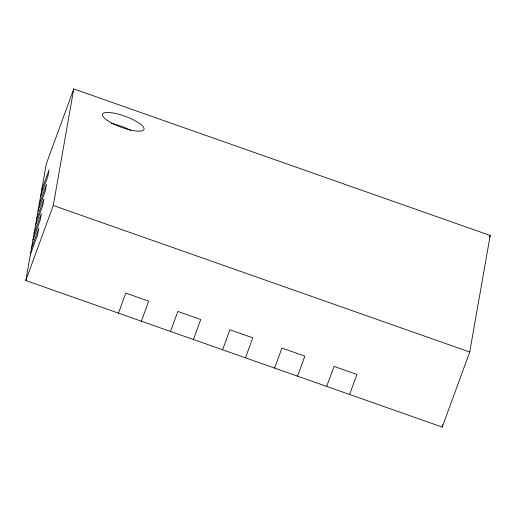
<?xml version="1.0" encoding="UTF-8"?>
<svg xmlns="http://www.w3.org/2000/svg" width="516" height="516" viewBox="0 0 516 516"><rect width="100%" height="100%" fill="white"/><g stroke="black" fill="none" stroke-linecap="round" stroke-linejoin="round"><path stroke-width="0.77" d="M25.8 280.53L46.279 163.978L73.749 88.92L490.2 235.47L469.721 352.022L442.251 427.08L25.8 280.53L53.271 205.471L73.749 88.92M442.251 427.08L442.663 424.72M41.725 189.914L49.052 169.899L47.923 176.304L40.596 196.325M39.164 204.484L46.492 184.464L45.363 190.875L38.036 210.889M36.604 219.048L43.931 199.034L42.802 205.445L35.475 225.46M34.043 233.619L41.37 213.605L40.242 220.01L32.914 240.03M31.482 248.183L38.81 228.169L37.681 234.58L30.36 254.594M118.461 313.135L125.788 293.12L148.692 301.183L141.365 321.197M170.519 331.453L177.839 311.438L200.743 319.501L193.423 339.515M222.57 349.771L229.897 329.756L252.801 337.819L245.481 357.833M274.628 368.089L281.955 348.074L304.859 356.137L297.532 376.151M326.686 386.413L334.013 366.392L356.917 374.455L349.59 394.469M489.374 237.721L490.2 235.47M53.271 205.471L469.721 352.022M111.469 123.389A22.098 5.831 20.1 0 1 130.883 130.432M107.799 120.75A22.098 5.831 20.1 0 0 143.093 130.393A22.098 5.831 20.1 0 0 118.848 114.281A22.098 5.831 20.1 0 0 107.799 120.75"/></g></svg>
